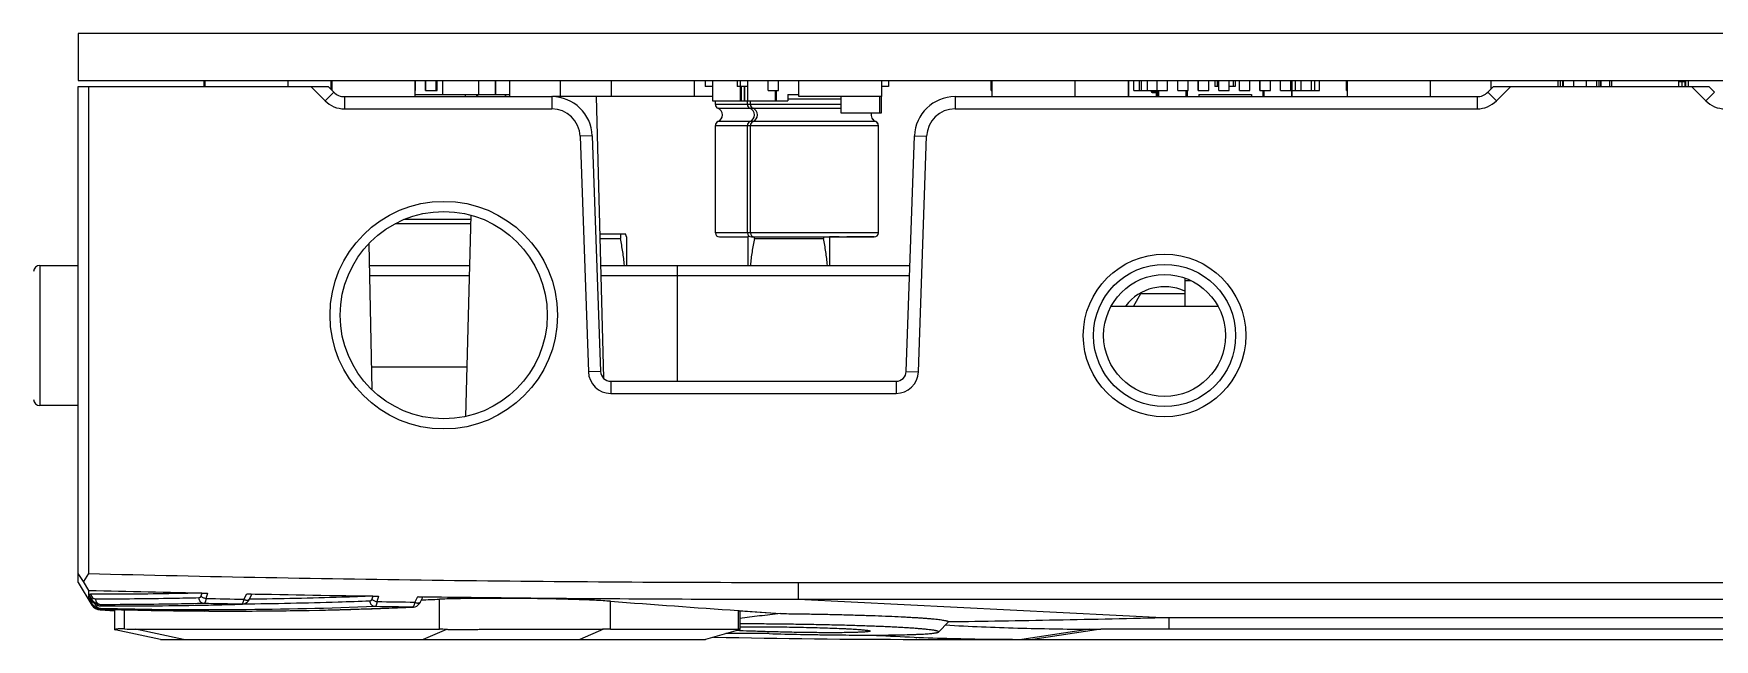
# Model space of a CAD drawing. Header units: millimetres. Extents: x 1409 to 26878, y 589 to 5187.
# Drawn here: x 1735.9 to 1818.7, y 1125.6 to 1155.4 of the extents above; entities that cross this region are included whole.
import ezdxf

# ---------------------------------------------------------------- set-up
doc = ezdxf.new("R2010")
doc.units = ezdxf.units.MM
doc.layers.add('02___PRT_ALL_AXES', color=7, linetype='Continuous')

msp = doc.modelspace()

# ---------------------------------------------------------------- linework, layer by layer
at = {"color": 7, "linetype": 'Continuous'}
for p, q in [((1738.1459, 1155.4197), (1738.1459, 1153.1197)), ((2338.1459, 1155.4197), (1738.1459, 1155.4197)), ((1738.1459, 1153.1197), (2338.1459, 1153.1197)), ((1738.1459, 1128.4197), (1738.1459, 1152.8197)), ((1738.1459, 1152.8197), (1750.4459, 1152.8197)), ((1738.6459, 1152.8197), (1738.6459, 1128.8573)), ((1744.3493, 1152.8197), (1744.3493, 1153.1197)), ((1744.4001, 1152.8197), (1744.4001, 1153.1197)), ((1748.4895, 1152.8197), (1748.4895, 1153.1197)), ((1749.5974, 1152.8197), (1750.302, 1152.1151)), ((1750.7262, 1152.5394), (1750.302, 1152.1151)), ((1750.4459, 1152.8197), (1750.7262, 1152.5394)), ((1750.5993, 1152.6663), (1750.5993, 1153.1197)), ((1750.6459, 1152.6197), (1750.6501, 1152.6197)), ((1750.6501, 1152.6155), (1750.6501, 1153.1197)), ((1751.2566, 1152.3197), (1751.2566, 1151.7197)), ((1751.2566, 1152.3197), (1761.4645, 1152.3197)), ((1754.7395, 1152.3197), (1754.7395, 1153.1197)), ((1754.7395, 1152.6197), (1754.7598, 1152.6197)), ((1754.7395, 1152.4197), (1759.3959, 1152.4197)), ((1754.7598, 1152.6197), (1754.7598, 1153.1197)), ((1755.2542, 1152.6197), (1755.2542, 1153.1197)), ((1755.2542, 1152.6197), (1755.8181, 1152.6197)), ((1755.2571, 1152.6197), (1755.2571, 1153.1197)), ((1755.7651, 1152.6197), (1755.7651, 1153.1197)), ((1755.8181, 1152.6197), (1755.8181, 1153.1197)), ((1756.0975, 1152.4197), (1756.0975, 1153.1197)), ((1757.2031, 1152.4197), (1757.2031, 1152.3197)), ((1757.7616, 1152.4197), (1757.7616, 1152.3197)), ((1757.8324, 1152.3197), (1757.8324, 1152.4197)), ((1757.8755, 1152.4197), (1757.8755, 1153.1197)), ((1758.6882, 1152.4197), (1758.6882, 1153.1197)), ((1758.6882, 1152.6197), (1758.7138, 1152.6197)), ((1758.7138, 1152.4197), (1758.7138, 1153.1197)), ((1759.1738, 1152.4197), (1759.1738, 1152.3197)), ((1759.2031, 1152.3197), (1759.2031, 1152.4197)), ((1759.3959, 1152.3197), (1759.3959, 1153.1197)), ((1761.4645, 1152.3197), (1761.4645, 1151.7197)), ((1761.8959, 1152.3197), (1761.8959, 1153.1197)), ((1761.8959, 1152.6197), (1761.9001, 1152.6197)), ((1763.6459, 1152.3197), (1764.0085, 1138.474)), ((1769.3749, 1152.3197), (1763.6459, 1152.3197)), ((1764.4001, 1152.3197), (1764.4001, 1153.1197)), ((1768.4895, 1152.3197), (1768.4895, 1153.1197)), ((1769.0249, 1153.1197), (1769.0249, 1152.8197)), ((1769.3749, 1152.8197), (1769.0249, 1152.8197)), ((1769.3749, 1153.1197), (1769.3749, 1152.1197)), ((1769.4042, 1152.1197), (1769.4042, 1153.1197)), ((1770.5997, 1153.1197), (1770.5997, 1152.8197)), ((1771.1002, 1152.8197), (1770.5997, 1152.8197)), ((1770.7456, 1152.8197), (1770.7456, 1152.1197)), ((1770.7502, 1153.1197), (1770.7502, 1152.8197)), ((1770.8163, 1152.1197), (1770.8163, 1152.8197)), ((1770.9497, 1152.8197), (1770.9497, 1152.1197)), ((1770.979, 1152.1197), (1770.979, 1152.8197)), ((1771.1002, 1153.1197), (1771.1002, 1152.1197)), ((1771.1295, 1152.1197), (1771.1295, 1153.1197)), ((1772.1219, 1152.6197), (1772.1219, 1153.1197)), ((1772.1219, 1152.6197), (1772.6299, 1152.6197)), ((1772.4709, 1152.6197), (1772.4709, 1152.1197)), ((1772.5416, 1152.1197), (1772.5416, 1152.6197)), ((1772.6299, 1152.6197), (1772.6299, 1153.1197)), ((1772.6301, 1152.6197), (1772.6301, 1153.1197)), ((1773.1002, 1152.4197), (1773.1002, 1152.1197)), ((1773.1002, 1152.4197), (1773.6297, 1152.4197)), ((1773.6297, 1152.3197), (1773.6297, 1153.1197)), ((1777.7191, 1152.3197), (1773.6297, 1152.3197)), ((1775.7002, 1152.3197), (1775.7002, 1151.5197)), ((1777.6002, 1152.3197), (1777.6002, 1151.5197)), ((1777.7002, 1151.5197), (1777.7002, 1152.3197)), ((1777.7021, 1151.5197), (1777.7021, 1152.3197)), ((1777.7191, 1152.3197), (1777.7191, 1153.1197)), ((1778.0502, 1152.8197), (1777.7191, 1152.8197)), ((1778.0502, 1153.1197), (1778.0502, 1152.8197)), ((1778.0521, 1153.1197), (1778.0521, 1152.8197)), ((1781.3273, 1152.3197), (1781.3273, 1151.7197)), ((1781.3273, 1152.3197), (1807.0352, 1152.3197)), ((1783.0993, 1152.6197), (1783.0993, 1153.1197)), ((1783.0993, 1152.6197), (1783.1501, 1152.6197)), ((1783.1501, 1152.3197), (1783.1501, 1153.1197)), ((1787.2395, 1152.3197), (1787.2395, 1153.1197)), ((1789.8615, 1153.1197), (1789.8615, 1152.3197)), ((1789.8908, 1152.3197), (1789.8908, 1153.1197)), ((1790.1312, 1152.6197), (1790.1312, 1153.1197)), ((1790.1312, 1152.6197), (1791.7951, 1152.6197)), ((1790.4053, 1152.6197), (1790.4053, 1153.1197)), ((1790.4083, 1152.6197), (1790.4083, 1153.1197)), ((1790.504, 1152.6197), (1790.504, 1153.1197)), ((1790.507, 1152.6197), (1790.507, 1153.1197)), ((1790.8076, 1152.6197), (1790.8076, 1153.1197)), ((1790.985, 1152.6197), (1790.985, 1152.5697)), ((1791.3307, 1152.5697), (1790.985, 1152.5697)), ((1791.035, 1152.5197), (1791.035, 1152.6197)), ((1791.035, 1152.5197), (1791.3307, 1152.5197)), ((1791.2322, 1152.5197), (1791.2322, 1152.3197)), ((1791.2841, 1152.6197), (1791.2841, 1153.1197)), ((1791.2871, 1152.6197), (1791.2871, 1153.1197)), ((1791.3029, 1152.3197), (1791.3029, 1152.5197)), ((1791.3307, 1152.6197), (1791.3307, 1152.3197)), ((1791.36, 1152.3197), (1791.36, 1152.6197)), ((1791.7951, 1152.6197), (1791.7951, 1153.1197)), ((1792.2965, 1152.6197), (1792.2965, 1153.1197)), ((1792.2965, 1152.6197), (1792.8074, 1152.6197)), ((1792.2994, 1152.6197), (1792.2994, 1153.1197)), ((1792.7014, 1152.6197), (1792.7014, 1152.3197)), ((1792.7721, 1152.3197), (1792.7721, 1152.6197)), ((1792.8074, 1152.6197), (1792.8074, 1153.1197)), ((1793.3088, 1152.6197), (1793.3088, 1153.1197)), ((1793.3088, 1152.6197), (1793.8198, 1152.6197)), ((1793.3118, 1152.6197), (1793.3118, 1153.1197)), ((1793.3307, 1152.4197), (1793.3307, 1152.3197)), ((1793.3307, 1152.4197), (1795.9307, 1152.4197)), ((1793.8198, 1152.6197), (1793.8198, 1153.1197)), ((1794.1307, 1153.1197), (1794.1307, 1152.8197)), ((1794.3212, 1152.8197), (1794.1307, 1152.8197)), ((1794.2307, 1153.1197), (1794.2307, 1152.8197)), ((1794.3212, 1152.6197), (1794.3212, 1153.1197)), ((1794.3212, 1152.6197), (1794.8322, 1152.6197)), ((1794.3242, 1152.6197), (1794.3242, 1153.1197)), ((1794.8322, 1152.6197), (1794.8322, 1153.1197)), ((1795.1307, 1152.8197), (1794.8322, 1152.8197)), ((1795.0307, 1153.1197), (1795.0307, 1152.8197)), ((1795.1307, 1153.1197), (1795.1307, 1152.8197)), ((1795.3336, 1152.6197), (1795.3336, 1153.1197)), ((1795.3336, 1152.6197), (1795.8445, 1152.6197)), ((1795.3365, 1152.6197), (1795.3365, 1153.1197)), ((1795.8445, 1152.6197), (1795.8445, 1153.1197)), ((1795.9307, 1152.4197), (1795.9307, 1152.3197)), ((1796.346, 1152.6197), (1796.346, 1153.1197)), ((1796.346, 1152.6197), (1796.8569, 1152.6197)), ((1796.3489, 1152.6197), (1796.3489, 1153.1197)), ((1796.4893, 1152.6197), (1796.4893, 1152.3197)), ((1796.56, 1152.3197), (1796.56, 1152.6197)), ((1796.8569, 1152.6197), (1796.8569, 1153.1197)), ((1797.3583, 1152.6197), (1797.3583, 1153.1197)), ((1797.3583, 1152.6197), (1797.8693, 1152.6197)), ((1797.3613, 1152.6197), (1797.3613, 1153.1197)), ((1797.8693, 1152.6197), (1797.8693, 1153.1197)), ((1797.9014, 1153.1197), (1797.9014, 1152.3197)), ((1797.9307, 1152.3197), (1797.9307, 1153.1197)), ((1797.9307, 1152.6197), (1799.2699, 1152.6197)), ((1798.0883, 1152.6197), (1798.0883, 1153.1197)), ((1798.0913, 1152.6197), (1798.0913, 1153.1197)), ((1798.3707, 1152.6197), (1798.3707, 1153.1197)), ((1798.3736, 1152.6197), (1798.3736, 1153.1197)), ((1798.8816, 1152.6197), (1798.8816, 1153.1197)), ((1799.049, 1152.6197), (1799.049, 1153.1197)), ((1799.2699, 1152.6197), (1799.2699, 1153.1197)), ((1800.5993, 1152.6197), (1800.5993, 1153.1197)), ((1800.5993, 1152.6197), (1800.6501, 1152.6197)), ((1800.6501, 1152.3197), (1800.6501, 1153.1197)), ((1804.7395, 1152.3197), (1804.7395, 1153.1197)), ((1807.0352, 1152.3197), (1807.0352, 1151.7197)), ((1807.5656, 1152.5394), (1807.8459, 1152.8197)), ((1807.5656, 1152.5394), (1807.9898, 1152.1151)), ((1807.7357, 1152.7095), (1807.7357, 1153.1197)), ((1807.8459, 1152.8197), (1818.4459, 1152.8197)), ((1807.9898, 1152.1151), (1808.6944, 1152.8197)), ((1811.0377, 1152.8197), (1811.0377, 1153.1197)), ((1811.1393, 1152.8197), (1811.1393, 1153.1197)), ((1811.2689, 1152.8197), (1811.2689, 1153.1197)), ((1811.2718, 1152.8197), (1811.2718, 1153.1197)), ((1811.2917, 1152.8197), (1811.2917, 1153.1197)), ((1811.7997, 1152.8197), (1811.7997, 1153.1197)), ((1812.4347, 1152.8197), (1812.4347, 1153.1197)), ((1812.9427, 1152.8197), (1812.9427, 1153.1197)), ((1813.0571, 1152.8197), (1813.0571, 1153.1197)), ((1813.0588, 1152.8197), (1813.0588, 1153.1197)), ((1813.1402, 1152.8197), (1813.1402, 1153.1197)), ((1813.1432, 1152.8197), (1813.1432, 1153.1197)), ((1813.5777, 1152.8197), (1813.5777, 1153.1197)), ((1813.6794, 1152.8197), (1813.6794, 1153.1197)), ((1816.9814, 1152.8197), (1816.9814, 1153.1197)), ((1816.9814, 1153.0697), (1817.3213, 1153.0697)), ((1817.1213, 1153.0697), (1817.1213, 1152.8197)), ((1817.2713, 1153.0697), (1817.2713, 1152.8197)), ((1817.3142, 1153.0949), (1817.3142, 1153.1197)), ((1817.3213, 1152.8197), (1817.3213, 1153.0697)), ((1817.4568, 1152.8197), (1817.4568, 1153.1197)), ((1817.5974, 1152.8197), (1818.302, 1152.1151)), ((1818.7262, 1152.5394), (1818.302, 1152.1151)), ((1818.4459, 1152.8197), (1818.7262, 1152.5394)), ((1751.2566, 1151.7197), (1761.4645, 1151.7197)), ((1769.3749, 1152.1197), (1773.1002, 1152.1197)), ((1769.5249, 1151.932), (1769.5249, 1152.1197)), ((1775.7002, 1151.932), (1769.5249, 1151.932)), ((1769.6522, 1151.7457), (1775.7002, 1151.7457)), ((1771.0997, 1151.932), (1771.0997, 1152.1197)), ((1771.2502, 1151.932), (1771.2502, 1152.1197)), ((1773.1002, 1152.2197), (1775.7002, 1152.2197)), ((1775.7002, 1151.5197), (1777.7021, 1151.5197)), ((1781.3273, 1151.7197), (1807.0352, 1151.7197)), ((1769.5249, 1145.6197), (1769.5249, 1150.9074)), ((1769.5249, 1150.9074), (1777.5521, 1150.9074)), ((1777.4249, 1151.0937), (1769.6522, 1151.0937)), ((1771.0997, 1145.6197), (1771.0997, 1150.9074)), ((1771.2502, 1145.6197), (1771.2502, 1150.9074)), ((1777.5502, 1145.6197), (1777.5502, 1150.9074)), ((1777.5521, 1145.6197), (1777.5521, 1150.9074)), ((1763.4633, 1150.3895), (1762.8637, 1150.3686)), ((1762.8637, 1150.3686), (1763.2683, 1138.7813)), ((1763.4633, 1150.3895), (1763.8679, 1138.8023)), ((1778.9239, 1138.8023), (1779.3285, 1150.3895)), ((1779.3285, 1150.3895), (1779.9281, 1150.3686)), ((1779.5235, 1138.7813), (1779.9281, 1150.3686)), ((1757.4875, 1146.2697), (1754.1781, 1146.2697)), ((1757.234, 1136.5886), (1757.493, 1146.4814)), ((1752.4512, 1145.0776), (1752.6014, 1137.9116)), ((1763.8227, 1145.5697), (1765.0896, 1145.5697)), ((1763.8285, 1145.3483), (1764.8459, 1145.3483)), ((1764.8459, 1145.5697), (1764.8459, 1145.3483)), ((1765.1459, 1145.4197), (1765.0897, 1145.5697)), ((1765.1459, 1145.4197), (1765.1459, 1144.0197)), ((1777.5521, 1145.6197), (1769.5249, 1145.6197)), ((1769.7249, 1145.4197), (1771.1459, 1145.4197)), ((1771.1459, 1145.4197), (1771.1657, 1145.4726)), ((1771.1459, 1144.0197), (1771.1459, 1145.4197)), ((1771.2997, 1145.4197), (1777.3502, 1145.4197)), ((1771.4459, 1145.3483), (1771.4459, 1145.4197)), ((1771.4459, 1145.3483), (1774.8459, 1145.3483)), ((1774.8459, 1145.4197), (1774.8459, 1145.3483)), ((1775.1459, 1145.4197), (1775.1459, 1144.0197)), ((1775.6249, 1145.4187), (1775.1459, 1145.4187)), ((1775.6249, 1145.4187), (1775.6249, 1145.4197)), ((1776.0006, 1145.4197), (1776.0006, 1145.4187)), ((1777.3502, 1145.4187), (1776.0006, 1145.4187)), ((1776.151, 1145.4197), (1776.151, 1145.4187)), ((1777.3502, 1145.4187), (1777.3502, 1145.4197)), ((1777.3521, 1145.4187), (1777.3502, 1145.4187)), ((1777.3521, 1145.4187), (1777.3521, 1145.4197)), ((1736.2459, 1144.0197), (1736.2459, 1137.1197)), ((1736.2459, 1144.0197), (1738.1459, 1144.0197)), ((1752.4734, 1144.0197), (1757.4286, 1144.0197)), ((1752.4839, 1143.5197), (1757.4155, 1143.5197)), ((1763.8632, 1144.0197), (1779.1061, 1144.0197)), ((1763.8763, 1143.5197), (1779.0886, 1143.5197)), ((1767.6459, 1144.0197), (1767.6459, 1138.3197)), ((1792.6459, 1143.3929), (1792.6459, 1142.0197)), ((1792.6459, 1143.2697), (1792.943, 1143.2697)), ((1790.4623, 1142.6197), (1790.1159, 1142.0197)), ((1792.6459, 1142.6197), (1790.4623, 1142.6197)), ((1789.0248, 1142.0197), (1794.267, 1142.0197)), ((1763.8679, 1138.8023), (1763.2683, 1138.7813)), ((1764.3676, 1138.3197), (1764.3676, 1137.7197)), ((1764.3676, 1138.3197), (1778.4242, 1138.3197)), ((1778.4242, 1138.3197), (1778.4242, 1137.7197)), ((1778.9239, 1138.8023), (1779.5235, 1138.7813)), ((1764.3676, 1137.7197), (1778.4242, 1137.7197)), ((1738.1459, 1137.1197), (1736.2459, 1137.1197)), ((1738.3959, 1128.4666), (1738.1459, 1128.8573)), ((1738.1459, 1128.4197), (1738.8203, 1127.3057)), ((1738.6459, 1128.8573), (1738.3959, 1128.4666)), ((1738.6659, 1128.0308), (1738.3959, 1128.4666)), ((1773.6016, 1128.4197), (1773.6016, 1127.5947)), ((1773.6016, 1128.4197), (2302.6902, 1128.4197)), ((1738.6453, 1127.5947), (1738.6509, 1127.6277)), ((1738.6453, 1127.5947), (1738.6721, 1127.5934)), ((1738.6509, 1127.6277), (1738.7362, 1127.4896)), ((1738.6527, 1127.6518), (1738.6588, 1127.7812)), ((1738.7701, 1127.4622), (1738.6527, 1127.6518)), ((1738.7439, 1127.5045), (1738.6527, 1127.6518)), ((1738.6588, 1127.7812), (1738.8136, 1127.537)), ((1738.6605, 1127.8341), (1738.6659, 1128.0308)), ((1738.8373, 1127.5551), (1738.6605, 1127.8341)), ((1738.7362, 1127.4896), (1738.8267, 1127.3432)), ((1738.7362, 1127.4896), (1738.7578, 1127.4547)), ((1738.7859, 1127.5731), (1738.7378, 1127.6508)), ((1738.8286, 1127.3678), (1738.7439, 1127.5045)), ((1738.8398, 1127.6876), (1738.7456, 1127.8363)), ((1738.832, 1127.4987), (1738.7859, 1127.5731)), ((1738.8136, 1127.537), (1738.8354, 1127.5026)), ((1738.8136, 1127.537), (1738.8354, 1127.5026)), ((1738.8373, 1127.5551), (1738.8354, 1127.5026)), ((1738.8387, 1127.5529), (1738.8373, 1127.5551)), ((1744.2288, 1127.8978), (1744.1844, 1127.7489)), ((1744.5166, 1127.8969), (1744.4328, 1127.616)), ((1746.305, 1127.5778), (1746.4464, 1127.8581)), ((1746.5762, 1127.6015), (1746.5762, 1127.6015)), ((1752.65, 1127.7452), (1752.606, 1127.5957)), ((1752.9386, 1127.7471), (1752.8552, 1127.4639)), ((1754.7274, 1127.437), (1754.8685, 1127.7199)), ((1755.9289, 1126.1197), (1755.9289, 1127.5934)), ((1764.3629, 1126.1197), (1764.3629, 1127.4934)), ((1773.6016, 1127.5947), (1791.8733, 1126.6811)), ((1773.6016, 1127.5947), (2081.899, 1127.5947)), ((1738.7578, 1127.4547), (1738.8162, 1127.3601)), ((1738.8286, 1127.3678), (1738.7701, 1127.4622)), ((1738.8162, 1127.3601), (1738.8267, 1127.3432)), ((1738.8286, 1127.3678), (1738.8267, 1127.3432)), ((1739.223, 1127.0652), (1739.9534, 1127.0287)), ((1739.2347, 1127.1323), (1739.2322, 1127.1068)), ((1739.2322, 1127.1068), (1739.2469, 1127.1064)), ((1739.2322, 1127.1068), (1739.2469, 1127.1063)), ((1739.2322, 1127.1068), (1739.2358, 1127.1066)), ((1739.2463, 1127.3245), (1739.2438, 1127.2715)), ((1739.2438, 1127.2715), (1739.2517, 1127.2713)), ((1739.2438, 1127.2715), (1739.2517, 1127.2715)), ((1739.2438, 1127.2715), (1739.2517, 1127.2714)), ((1739.2517, 1127.3246), (1739.2463, 1127.3245)), ((1739.2517, 1127.3245), (1739.2463, 1127.3245)), ((1739.2517, 1127.2713), (1739.2519, 1127.2713)), ((1739.9534, 1126.0944), (1739.9534, 1127.0937)), ((1740.4232, 1126.1341), (1740.4232, 1127.0852)), ((1743.9335, 1127.0219), (1744.5721, 1127.0158)), ((1743.9335, 1127.0174), (1744.5721, 1127.0134)), ((1746.1888, 1127.3451), (1746.2029, 1127.345)), ((1746.2029, 1127.345), (1746.2029, 1127.345)), ((1749.0008, 1127.0432), (1750.0399, 1127.0624)), ((1749.0008, 1127.0379), (1750.04, 1127.0571)), ((1754.4891, 1127.1976), (1754.6125, 1127.2019)), ((1754.4892, 1127.1967), (1754.6125, 1127.2019)), ((1754.6125, 1127.2019), (1754.6294, 1127.2019)), ((1754.6294, 1127.2019), (1754.6295, 1127.2019)), ((1770.646, 1127.0365), (1770.646, 1126.1197)), ((1770.646, 1127.0365), (1770.7253, 1127.0308)), ((1770.7243, 1127.0156), (1770.7243, 1126.1066)), ((1770.7253, 1127.0308), (1772.7236, 1126.8874)), ((1791.8733, 1126.1197), (1791.8733, 1126.6811)), ((2070.2587, 1126.6811), (1791.8733, 1126.6811)), ((1739.9534, 1126.0944), (1739.9603, 1126.0901)), ((1742.1914, 1125.6197), (1739.9603, 1126.0901)), ((1743.3305, 1125.6197), (1740.9591, 1126.1197)), ((1740.9591, 1126.1197), (1755.9289, 1126.1197)), ((1756.2808, 1126.1017), (1755.1377, 1125.6197)), ((1764.0158, 1126.1139), (1762.8439, 1125.6197)), ((1764.3629, 1126.1197), (1770.646, 1126.1197)), ((1770.646, 1126.0716), (1769.0386, 1125.6197)), ((1781.0006, 1126.4744), (1780.5063, 1125.9801)), ((1787.9639, 1126.1207), (1784.6172, 1125.6197)), ((1788.5008, 1126.1197), (1785.1537, 1125.6197)), ((2055.9425, 1126.1197), (1788.5008, 1126.1197)), ((1742.1914, 1125.6197), (1769.0386, 1125.6197)), ((1779.3889, 1125.6197), (2296.878, 1125.6197))]:
    msp.add_line(p, q, dxfattribs=at)
for points in [[(1746.2029, 1127.345), (1746.2335, 1127.3471), (1746.3129, 1127.3642), (1746.3896, 1127.3984), (1746.4611, 1127.45), (1746.5232, 1127.5169), (1746.5762, 1127.6015)], [(1746.5762, 1127.6015), (1746.6135, 1127.6754), (1746.6896, 1127.8264), (1746.6988, 1127.8447)], [(1754.9982, 1127.4609), (1755.0355, 1127.5357), (1755.1114, 1127.6879), (1755.1206, 1127.7063)], [(1738.92, 1127.401), (1738.9565, 1127.3707), (1739.0378, 1127.321), (1739.1297, 1127.2872), (1739.2298, 1127.2719), (1739.2517, 1127.2713)], [(1739.2347, 1127.1323), (1739.2334, 1127.1189), (1739.2322, 1127.1068)], [(1739.2358, 1127.1066), (1744.3471, 1127.0144), (1749.5126, 1127.0463), (1754.6294, 1127.2019)], [(1739.2463, 1127.3245), (1739.2451, 1127.2975), (1739.2438, 1127.2717)], [(1739.2519, 1127.2713), (1741.5496, 1127.2704), (1743.9006, 1127.2954), (1746.2029, 1127.345)], [(1754.6295, 1127.2019), (1754.6578, 1127.2042), (1754.7392, 1127.2228), (1754.8165, 1127.2588), (1754.8863, 1127.3108), (1754.946, 1127.3764), (1754.994, 1127.4526), (1754.9982, 1127.4609)], [(1770.646, 1127.0365), (1771.3386, 1126.9867), (1772.0311, 1126.937), (1772.7237, 1126.8874)]]:
    msp.add_lwpolyline(points, dxfattribs=at)
for centre, radius in [((1756.1459, 1141.5697), 5.6), ((1756.1459, 1141.5697), 5.1), ((1791.6459, 1140.5697), 4), ((1791.6459, 1140.5697), 3.5)]:
    msp.add_circle(centre, radius, dxfattribs=at)
for centre, radius, start, end in [((1751.2566, 1153.0697), 0.75, 225, 270), ((1761.4645, 1150.3197), 2, 2, 90), ((1781.3273, 1150.3197), 2, 90, 178), ((1791.035, 1152.5697), 0.05, 180, 270), ((1807.0352, 1153.0697), 0.75, 270, 315), ((1751.2566, 1153.0697), 1.35, 225, 270), ((1761.4645, 1150.3197), 1.4, 2, 90), ((1769.7249, 1151.932), 0.2, 180, 248.676314), ((1769.5249, 1151.4197), 0.35, 291.323686, 68.676314), ((1771.2997, 1151.932), 0.2, 180, 248.676314), ((1771.0997, 1151.4197), 0.35, 291.323686, 68.676314), ((1771.4502, 1151.932), 0.2, 180, 248.676314), ((1771.2502, 1151.4197), 0.35, 291.323686, 68.676314), ((1777.5502, 1151.4197), 0.35, 163.302504, 248.676314), ((1777.5521, 1151.4197), 0.35, 163.302504, 248.676314), ((1781.3273, 1150.3197), 1.4, 90, 178), ((1807.0352, 1153.0697), 1.35, 270, 315), ((1819.2566, 1153.0697), 1.35, 225, 270), ((1769.7249, 1150.9074), 0.2, 111.323686, 180), ((1771.2997, 1150.9074), 0.2, 111.323686, 180), ((1771.4502, 1150.9074), 0.2, 111.323686, 180), ((1777.3502, 1150.9074), 0.2, 0, 68.676314), ((1777.3521, 1150.9074), 0.2, 0, 68.676314), ((1769.7249, 1145.6197), 0.2, 180, 270), ((1771.2997, 1145.6197), 0.2, 180, 270), ((1771.4502, 1145.6197), 0.2, 180, 270), ((1777.3502, 1145.6197), 0.2, 270, 0), ((1777.3521, 1145.6197), 0.2, 270, 0), ((1736.2459, 1143.7197), 0.3, 90, 180), ((1791.6459, 1140.5697), 2.4, 65.345878, 142.604432), ((1764.3676, 1138.8197), 1.1, 182, 270), ((1764.3676, 1138.8197), 0.5, 182, 270), ((1778.4242, 1138.8197), 0.5, 270, 358), ((1778.4242, 1138.8197), 1.1, 270, 358), ((1736.2459, 1137.4197), 0.3, 180, 270), ((1773.6169, 2526.8287), 1399.2344, 268.5686793, 268.8083178), ((1773.587, 2525.3388), 1397.7443, 268.887393, 269.153559), ((1739.248, 1127.5646), 0.5, 211.187666, 267.137595), ((1739.2472, 1127.6016), 0.4936, 211.575357, 212.424123), ((1739.2504, 1127.6278), 0.4955, 211.653653, 214.585347), ((1739.2512, 1127.7627), 0.4904, 222.792434, 227.223194), ((1739.2519, 1127.7634), 0.4914, 227.223827, 233.408774), ((1739.2529, 1127.7648), 0.4931, 233.40563, 237.772201), ((1739.2534, 1127.7656), 0.4941, 237.772147, 244.785727), ((1739.2536, 1127.766), 0.4945, 244.783848, 249.432331), ((1739.2546, 1127.7699), 0.4986, 257.015801, 261.594434), ((1739.2548, 1127.7711), 0.4998, 261.595957, 268.738434), ((1739.2336, 1127.2776), 0.2126, 267.140536, 270.467564), ((1779.3889, 1576.1197), 450.5, 268.733549, 270)]:
    msp.add_arc(centre, radius, start, end, dxfattribs=at)
for centre, major_axis, ratio, start_param, end_param in [((1750.4171, 1827.8806), (4.326, 700.4548), 0.549953, -3.1183314, -3.1160551), ((1804.0298, 1825.2), (1736.8917, -133.1011), 0.4011056, -1.5628976, -1.5592811), ((1737.5424, 1131.7099), (7.8624, -3.5046), 0.5539279, -0.9650392, -0.8931995), ((1760.1459, 1123.6197), (4.9745, -2.2332), 0.225886, 2.5554545, 2.6754243), ((1760.1459, 1125.2864), (4.9996, 0.7083), 0.0878014, 0.554793, 0.6732615), ((1770.2243, 1126.0364), (0.5, 0.0708), 0.0878014, 5.7035143, 6.8379783)]:
    msp.add_ellipse(centre, major_axis=major_axis, ratio=ratio, start_param=start_param, end_param=end_param, dxfattribs=at)
for points, knots in [([(1765.0451, 1144.0197), (1765.0244, 1144.2425), (1764.9691, 1144.6874), (1764.8902, 1145.1285), (1764.8459, 1145.3483)], [0, 0, 0, 0, 0.4995076, 1, 1, 1, 1]), ([(1771.4459, 1145.3483), (1771.4016, 1145.1285), (1771.3227, 1144.6874), (1771.2674, 1144.2425), (1771.2468, 1144.0197)], [0, 0, 0, 0, 0.5004924, 1, 1, 1, 1]), ([(1775.0451, 1144.0197), (1775.0244, 1144.2425), (1774.9691, 1144.6874), (1774.8902, 1145.1285), (1774.8459, 1145.3483)], [0, 0, 0, 0, 0.4995076, 1, 1, 1, 1]), ([(1738.6459, 1128.8573), (1744.4722, 1128.7115), (1756.1235, 1128.4926), (1767.7766, 1128.4197), (1773.6016, 1128.4197)], [0, 0, 0, 0, 0.5001335, 1, 1, 1, 1]), ([(1738.6527, 1127.6518), (1738.6527, 1127.6519), (1738.6529, 1127.6519), (1738.6532, 1127.652), (1738.6538, 1127.652), (1738.6545, 1127.6521), (1738.6554, 1127.6521), (1738.657, 1127.6522), (1738.6594, 1127.6522), (1738.6628, 1127.6522), (1738.6669, 1127.6522), (1738.6716, 1127.6522), (1738.6769, 1127.6521), (1738.6827, 1127.652), (1738.6916, 1127.6519), (1738.704, 1127.6516), (1738.7203, 1127.6512), (1738.7317, 1127.6509), (1738.7378, 1127.6508)], [0, 0, 0, 0, 0.0015791, 0.005415, 0.011593, 0.0200754, 0.0308078, 0.0437313, 0.0759118, 0.1161935, 0.1641967, 0.2195404, 0.2818552, 0.3508492, 0.4262622, 0.5953065, 0.7870869, 1, 1, 1, 1]), ([(1738.6605, 1127.8341), (1738.6606, 1127.8341), (1738.6607, 1127.8343), (1738.6613, 1127.8345), (1738.6625, 1127.8347), (1738.6645, 1127.835), (1738.6672, 1127.8352), (1738.6706, 1127.8354), (1738.6747, 1127.8356), (1738.6794, 1127.8357), (1738.6868, 1127.8359), (1738.6974, 1127.8361), (1738.7118, 1127.8363), (1738.728, 1127.8364), (1738.7395, 1127.8364), (1738.7456, 1127.8363)], [0, 0, 0, 0, 0.0022861, 0.0064406, 0.0213862, 0.0451594, 0.0773722, 0.1176322, 0.1655753, 0.220831, 0.2830368, 0.4271816, 0.5959288, 0.787398, 1, 1, 1, 1]), ([(1744.2288, 1127.8978), (1743.772, 1127.8867), (1741.9444, 1127.8485), (1740.1164, 1127.834), (1738.7456, 1127.8363)], [0, 0, 0, 0, 0.2500256, 1, 1, 1, 1]), ([(1738.8152, 1127.4058), (1738.813, 1127.4204), (1738.8141, 1127.444), (1738.8221, 1127.4748), (1738.8283, 1127.4907), (1738.832, 1127.4987)], [0, 0, 0, 0, 0.4654849, 0.7238057, 1, 1, 1, 1]), ([(1738.8373, 1127.5551), (1738.832, 1127.5638), (1738.824, 1127.5835), (1738.8208, 1127.6165), (1738.8261, 1127.6521), (1738.8345, 1127.6757), (1738.8398, 1127.6876)], [0, 0, 0, 0, 0.221456, 0.4566243, 0.7146591, 1, 1, 1, 1]), ([(1738.852, 1127.4718), (1738.8502, 1127.4738), (1738.843, 1127.4823), (1738.8365, 1127.4915), (1738.832, 1127.4987)], [0, 0, 0, 0, 0.2399084, 1, 1, 1, 1]), ([(1738.8354, 1127.5026), (1738.8395, 1127.4961), (1738.8564, 1127.4704), (1738.8757, 1127.4464), (1738.8913, 1127.4295)], [0, 0, 0, 0, 0.2525601, 1, 1, 1, 1]), ([(1738.9114, 1127.4635), (1738.9046, 1127.4701), (1738.8778, 1127.4977), (1738.8542, 1127.5284), (1738.8387, 1127.5529)], [0, 0, 0, 0, 0.2466092, 1, 1, 1, 1]), ([(1738.9695, 1127.6011), (1738.958, 1127.6032), (1738.9346, 1127.6094), (1738.9004, 1127.6259), (1738.867, 1127.6515), (1738.8482, 1127.6744), (1738.8398, 1127.6876)], [0, 0, 0, 0, 0.2186054, 0.451068, 0.7067086, 1, 1, 1, 1]), ([(1738.8759, 1127.4491), (1738.8738, 1127.4507), (1738.8654, 1127.4578), (1738.8575, 1127.4656), (1738.852, 1127.4718)], [0, 0, 0, 0, 0.2408, 1, 1, 1, 1]), ([(1739.0035, 1127.5982), (1739.0007, 1127.5982), (1738.9893, 1127.5984), (1738.9779, 1127.5997), (1738.9695, 1127.6011)], [0, 0, 0, 0, 0.2480433, 1, 1, 1, 1]), ([(1744.0893, 1127.6571), (1743.6655, 1127.6471), (1741.9705, 1127.6122), (1740.275, 1127.5977), (1739.0035, 1127.5982)], [0, 0, 0, 0, 0.250024, 1, 1, 1, 1]), ([(1739.1946, 1127.3332), (1739.1819, 1127.3369), (1739.1566, 1127.3469), (1739.1216, 1127.3684), (1739.0899, 1127.396), (1739.0621, 1127.429), (1739.0391, 1127.4667), (1739.0151, 1127.5222), (1739.0057, 1127.5676), (1739.0035, 1127.5982)], [0, 0, 0, 0, 0.1153165, 0.2330739, 0.3538429, 0.477844, 0.605001, 0.7349234, 1, 1, 1, 1]), ([(1744.1844, 1127.7489), (1744.1803, 1127.7351), (1744.1701, 1127.7102), (1744.1503, 1127.6843), (1744.1322, 1127.6702), (1744.1184, 1127.6628), (1744.104, 1127.6583), (1744.0942, 1127.6572), (1744.0893, 1127.6571)], [0, 0, 0, 0, 0.3064487, 0.5659558, 0.6818372, 0.7910909, 0.896294, 1, 1, 1, 1]), ([(1744.3348, 1127.3834), (1744.3195, 1127.384), (1744.2886, 1127.3886), (1744.2444, 1127.4052), (1744.2035, 1127.4309), (1744.1672, 1127.4649), (1744.1366, 1127.5059), (1744.1046, 1127.5686), (1744.0922, 1127.6215), (1744.0893, 1127.6571)], [0, 0, 0, 0, 0.114807, 0.2315055, 0.351176, 0.474516, 0.6016768, 0.7323167, 1, 1, 1, 1]), ([(1744.4328, 1127.616), (1744.4076, 1127.6215), (1744.3584, 1127.6359), (1744.2901, 1127.6661), (1744.2311, 1127.7032), (1744.198, 1127.7331), (1744.1844, 1127.7489)], [0, 0, 0, 0, 0.2707894, 0.5355467, 0.7819069, 1, 1, 1, 1]), ([(1744.2288, 1127.8978), (1744.247, 1127.8982), (1744.2877, 1127.8988), (1744.3836, 1127.899), (1744.4614, 1127.898), (1744.5166, 1127.8969)], [0, 0, 0, 0, 0.1889464, 0.4243294, 1, 1, 1, 1]), ([(1744.4328, 1127.616), (1744.4306, 1127.5991), (1744.4257, 1127.567), (1744.4164, 1127.5218), (1744.4057, 1127.4822), (1744.3937, 1127.4488), (1744.3807, 1127.4219), (1744.3684, 1127.4041), (1744.358, 1127.3938), (1744.3505, 1127.3884), (1744.3427, 1127.3848), (1744.3374, 1127.3837), (1744.3348, 1127.3834)], [0, 0, 0, 0, 0.1935168, 0.3692556, 0.5251165, 0.6598338, 0.772833, 0.8647378, 0.9035876, 0.9384252, 0.970159, 1, 1, 1, 1]), ([(1752.5113, 1127.5027), (1751.9899, 1127.4823), (1749.9043, 1127.4085), (1747.8176, 1127.3656), (1746.2526, 1127.3507)], [0, 0, 0, 0, 0.2500559, 1, 1, 1, 1]), ([(1746.2691, 1127.4505), (1746.2764, 1127.4697), (1746.2898, 1127.5118), (1746.3001, 1127.5547), (1746.305, 1127.5778)], [0, 0, 0, 0, 0.4647207, 1, 1, 1, 1]), ([(1746.305, 1127.5778), (1746.3201, 1127.5722), (1746.3501, 1127.5626), (1746.3947, 1127.5527), (1746.437, 1127.5478), (1746.4758, 1127.5481), (1746.5101, 1127.5535), (1746.539, 1127.5642), (1746.5618, 1127.58), (1746.5725, 1127.5941), (1746.5762, 1127.6015)], [0, 0, 0, 0, 0.1652646, 0.3223514, 0.4682171, 0.6007918, 0.7188721, 0.8227654, 0.9148422, 1, 1, 1, 1]), ([(1746.4464, 1127.8581), (1746.4639, 1127.8577), (1746.4982, 1127.857), (1746.5477, 1127.8555), (1746.5927, 1127.8539), (1746.6308, 1127.8521), (1746.6575, 1127.8505), (1746.6743, 1127.8492), (1746.6824, 1127.8483), (1746.6877, 1127.8477), (1746.6909, 1127.8472), (1746.6935, 1127.8468), (1746.6955, 1127.8464), (1746.6971, 1127.846), (1746.698, 1127.8456), (1746.6985, 1127.8453), (1746.6988, 1127.8451), (1746.6988, 1127.8448), (1746.6988, 1127.8447)], [0, 0, 0, 0, 0.207041, 0.4058719, 0.5865487, 0.7394231, 0.8578216, 0.9031777, 0.9393459, 0.9540438, 0.9665444, 0.9769019, 0.9851747, 0.9914313, 0.9957696, 0.9972762, 0.9984015, 1, 1, 1, 1]), ([(1752.65, 1127.7452), (1752.144, 1127.7251), (1750.12, 1127.6522), (1748.095, 1127.6082), (1746.5762, 1127.5916)], [0, 0, 0, 0, 0.2500553, 1, 1, 1, 1]), ([(1752.606, 1127.5957), (1752.6019, 1127.5819), (1752.5918, 1127.5569), (1752.5721, 1127.5308), (1752.5541, 1127.5164), (1752.5404, 1127.5088), (1752.526, 1127.5041), (1752.5162, 1127.5029), (1752.5113, 1127.5027)], [0, 0, 0, 0, 0.306321, 0.5661139, 0.6821399, 0.791454, 0.8965709, 1, 1, 1, 1]), ([(1752.7585, 1127.229), (1752.7431, 1127.2296), (1752.7122, 1127.2341), (1752.6679, 1127.2507), (1752.6268, 1127.2763), (1752.5902, 1127.3103), (1752.5594, 1127.3513), (1752.5271, 1127.414), (1752.5144, 1127.467), (1752.5113, 1127.5027)], [0, 0, 0, 0, 0.1147132, 0.231401, 0.3511208, 0.4745387, 0.6017723, 0.7324486, 1, 1, 1, 1]), ([(1752.8552, 1127.4639), (1752.83, 1127.4694), (1752.7807, 1127.4835), (1752.7122, 1127.5135), (1752.6613, 1127.5451), (1752.6272, 1127.5733), (1752.6126, 1127.5882), (1752.606, 1127.5957)], [0, 0, 0, 0, 0.2708998, 0.5357186, 0.7819788, 0.8950495, 1, 1, 1, 1]), ([(1752.65, 1127.7452), (1752.6682, 1127.7459), (1752.709, 1127.747), (1752.8052, 1127.7483), (1752.8833, 1127.7479), (1752.9386, 1127.7471)], [0, 0, 0, 0, 0.1889837, 0.4243405, 1, 1, 1, 1]), ([(1754.8685, 1127.7199), (1754.886, 1127.7197), (1754.9203, 1127.7191), (1754.9699, 1127.7179), (1755.0088, 1127.7166), (1755.0369, 1127.7154), (1755.0552, 1127.7144), (1755.0713, 1127.7135), (1755.0851, 1127.7125), (1755.0965, 1127.7115), (1755.1045, 1127.7106), (1755.1098, 1127.7099), (1755.1129, 1127.7094), (1755.1155, 1127.7089), (1755.1175, 1127.7084), (1755.119, 1127.7079), (1755.12, 1127.7074), (1755.1206, 1127.7069), (1755.1207, 1127.7065), (1755.1206, 1127.7063)], [0, 0, 0, 0, 0.2073033, 0.4063637, 0.5871749, 0.6676026, 0.7400218, 0.803687, 0.8582104, 0.9034049, 0.9393887, 0.9539912, 0.966398, 0.9766669, 0.9848622, 0.9910626, 0.9953885, 0.998095, 1, 1, 1, 1]), ([(1754.8685, 1127.7199), (1756.4296, 1127.699), (1762.6737, 1127.6258), (1768.9183, 1127.5946), (1773.6016, 1127.5947)], [0, 0, 0, 0, 0.2500167, 1, 1, 1, 1]), ([(1764.3629, 1127.4934), (1764.2399, 1127.5024), (1763.9738, 1127.5195), (1763.5465, 1127.5416), (1763.0657, 1127.562), (1762.5391, 1127.5802), (1761.9748, 1127.5961), (1761.1732, 1127.614), (1760.1467, 1127.629), (1759.1202, 1127.635), (1758.3183, 1127.6342), (1757.7538, 1127.6311), (1757.2269, 1127.6254), (1756.7459, 1127.6174), (1756.3183, 1127.6072), (1756.052, 1127.5984), (1755.9289, 1127.5934)], [0, 0, 0, 0, 0.0438364, 0.0948139, 0.1521429, 0.2149285, 0.2821895, 0.3528727, 0.5000321, 0.647197, 0.7178851, 0.7851496, 0.8479337, 0.9052523, 0.9562059, 1, 1, 1, 1]), ([(1738.8286, 1127.3678), (1738.8252, 1127.3735), (1738.8194, 1127.3858), (1738.8162, 1127.399), (1738.8152, 1127.4058)], [0, 0, 0, 0, 0.4925069, 1, 1, 1, 1]), ([(1738.8481, 1127.2723), (1738.8454, 1127.2748), (1738.8349, 1127.2848), (1738.8259, 1127.2964), (1738.8203, 1127.3057)], [0, 0, 0, 0, 0.2531043, 1, 1, 1, 1]), ([(1738.8306, 1127.337), (1738.8344, 1127.331), (1738.8501, 1127.3074), (1738.8678, 1127.2852), (1738.882, 1127.2695)], [0, 0, 0, 0, 0.2523732, 1, 1, 1, 1]), ([(1738.8786, 1127.3003), (1738.8754, 1127.304), (1738.8626, 1127.3188), (1738.8508, 1127.3345), (1738.8425, 1127.3466)], [0, 0, 0, 0, 0.2483069, 1, 1, 1, 1]), ([(1738.9179, 1127.2351), (1738.9048, 1127.2389), (1738.8799, 1127.2487), (1738.8578, 1127.2638), (1738.8481, 1127.2723)], [0, 0, 0, 0, 0.5148974, 1, 1, 1, 1]), ([(1739.2347, 1127.1323), (1739.2022, 1127.1334), (1739.1367, 1127.142), (1739.0419, 1127.1745), (1738.9532, 1127.2268), (1738.9018, 1127.2739), (1738.8786, 1127.3003)], [0, 0, 0, 0, 0.2413168, 0.4868508, 0.7390722, 1, 1, 1, 1]), ([(1738.882, 1127.2695), (1738.8989, 1127.2509), (1738.9353, 1127.2164), (1738.9964, 1127.174), (1739.062, 1127.1416), (1739.1081, 1127.1266), (1739.1314, 1127.1209)], [0, 0, 0, 0, 0.2567702, 0.5081131, 0.7553932, 1, 1, 1, 1]), ([(1739.2463, 1127.3245), (1739.2164, 1127.3251), (1739.1559, 1127.3317), (1739.0678, 1127.3582), (1738.9842, 1127.4015), (1738.9344, 1127.4412), (1738.9114, 1127.4635)], [0, 0, 0, 0, 0.2426744, 0.4888209, 0.7406283, 1, 1, 1, 1]), ([(1739.1832, 1127.141), (1739.1622, 1127.1472), (1739.1212, 1127.1665), (1739.0692, 1127.212), (1739.0288, 1127.2712), (1739.0114, 1127.3168), (1739.0051, 1127.3406)], [0, 0, 0, 0, 0.2353633, 0.4799161, 0.7351958, 1, 1, 1, 1]), ([(1739.0799, 1127.303), (1739.085, 1127.3011), (1739.1056, 1127.2937), (1739.1267, 1127.2878), (1739.1426, 1127.2841)], [0, 0, 0, 0, 0.2506498, 1, 1, 1, 1]), ([(1739.1314, 1127.1209), (1739.1396, 1127.1189), (1739.1728, 1127.1116), (1739.2067, 1127.1077), (1739.2322, 1127.1068)], [0, 0, 0, 0, 0.2505877, 1, 1, 1, 1]), ([(1739.2347, 1127.1323), (1739.2304, 1127.1325), (1739.213, 1127.1338), (1739.1957, 1127.1373), (1739.1832, 1127.141)], [0, 0, 0, 0, 0.2491551, 1, 1, 1, 1]), ([(1739.2463, 1127.3245), (1739.242, 1127.3247), (1739.2245, 1127.326), (1739.2072, 1127.3294), (1739.1946, 1127.3332)], [0, 0, 0, 0, 0.2490197, 1, 1, 1, 1]), ([(1752.7585, 1127.229), (1750.5057, 1127.1411), (1745.9974, 1127.0369), (1741.4882, 1127.0765), (1739.2347, 1127.1323)], [0, 0, 0, 0, 0.5000406, 1, 1, 1, 1]), ([(1739.278, 1127.0696), (1739.2745, 1127.0688), (1739.2604, 1127.0662), (1739.2461, 1127.065), (1739.2354, 1127.065)], [0, 0, 0, 0, 0.2511464, 1, 1, 1, 1]), ([(1739.2469, 1127.1063), (1739.6374, 1127.0946), (1741.1993, 1127.052), (1742.7617, 1127.0267), (1743.9335, 1127.0174)], [0, 0, 0, 0, 0.2500324, 1, 1, 1, 1]), ([(1744.3348, 1127.3834), (1743.9112, 1127.3734), (1742.2171, 1127.3386), (1740.5225, 1127.324), (1739.2517, 1127.3245)], [0, 0, 0, 0, 0.250024, 1, 1, 1, 1]), ([(1739.2517, 1127.2714), (1739.8298, 1127.2681), (1742.1424, 1127.2643), (1744.455, 1127.2983), (1746.1888, 1127.3451)], [0, 0, 0, 0, 0.249987, 1, 1, 1, 1]), ([(1739.3574, 1127.1029), (1739.3452, 1127.0949), (1739.3196, 1127.0812), (1739.2919, 1127.0725), (1739.278, 1127.0696)], [0, 0, 0, 0, 0.5054941, 1, 1, 1, 1]), ([(1744.5721, 1127.0134), (1744.9411, 1127.0115), (1746.4174, 1127.0082), (1747.8938, 1127.0202), (1749.0008, 1127.0379)], [0, 0, 0, 0, 0.2499964, 1, 1, 1, 1]), ([(1746.1888, 1127.3451), (1746.1914, 1127.3453), (1746.1967, 1127.3465), (1746.2044, 1127.35), (1746.2121, 1127.3552), (1746.2229, 1127.3649), (1746.2361, 1127.3818), (1746.2451, 1127.3972), (1746.2496, 1127.4059)], [0, 0, 0, 0, 0.0870945, 0.1808421, 0.2842326, 0.3994305, 0.6703047, 1, 1, 1, 1]), ([(1746.2496, 1127.4059), (1746.2513, 1127.4093), (1746.2585, 1127.4238), (1746.2647, 1127.4389), (1746.2691, 1127.4505)], [0, 0, 0, 0, 0.2311005, 1, 1, 1, 1]), ([(1750.04, 1127.0571), (1750.4108, 1127.0648), (1751.8942, 1127.0997), (1753.3772, 1127.1501), (1754.4892, 1127.1967)], [0, 0, 0, 0, 0.2499603, 1, 1, 1, 1]), ([(1752.8552, 1127.4639), (1752.8531, 1127.447), (1752.8483, 1127.4148), (1752.8393, 1127.3694), (1752.8288, 1127.3296), (1752.817, 1127.2959), (1752.8041, 1127.2687), (1752.792, 1127.2506), (1752.7816, 1127.2401), (1752.7741, 1127.2345), (1752.7664, 1127.2307), (1752.7611, 1127.2293), (1752.7585, 1127.229)], [0, 0, 0, 0, 0.1928589, 0.3681869, 0.5238884, 0.6586858, 0.7719715, 0.8642947, 0.9033551, 0.9383656, 0.9701923, 1, 1, 1, 1]), ([(1754.6125, 1127.2019), (1754.616, 1127.2023), (1754.6233, 1127.2045), (1754.6337, 1127.2108), (1754.644, 1127.2202), (1754.6503, 1127.2279), (1754.6535, 1127.2321)], [0, 0, 0, 0, 0.2032027, 0.4314595, 0.6949987, 1, 1, 1, 1]), ([(1754.6535, 1127.2321), (1754.6571, 1127.237), (1754.6641, 1127.2477), (1754.6778, 1127.2731), (1754.6866, 1127.2942), (1754.6921, 1127.3091)], [0, 0, 0, 0, 0.2091105, 0.4455551, 1, 1, 1, 1]), ([(1754.6921, 1127.3091), (1754.6993, 1127.3284), (1754.7124, 1127.3707), (1754.7226, 1127.4138), (1754.7274, 1127.437)], [0, 0, 0, 0, 0.4650579, 1, 1, 1, 1]), ([(1754.7274, 1127.437), (1754.7425, 1127.4314), (1754.7725, 1127.4219), (1754.8172, 1127.4121), (1754.8595, 1127.4073), (1754.8982, 1127.4076), (1754.9324, 1127.4131), (1754.9613, 1127.4237), (1754.984, 1127.4394), (1754.9945, 1127.4535), (1754.9982, 1127.4609)], [0, 0, 0, 0, 0.1656299, 0.3230287, 0.4691229, 0.6018112, 0.7198628, 0.8235656, 0.9152948, 1, 1, 1, 1]), ([(1770.646, 1127.0365), (1770.6572, 1127.0357), (1770.6731, 1127.0342), (1770.6925, 1127.0312), (1770.7036, 1127.0287), (1770.7124, 1127.026), (1770.7181, 1127.0234), (1770.7214, 1127.021), (1770.723, 1127.0193), (1770.724, 1127.0175), (1770.7243, 1127.0162), (1770.7243, 1127.0156)], [0, 0, 0, 0, 0.4042751, 0.5669856, 0.7026048, 0.8113223, 0.894084, 0.9266176, 0.9541476, 0.9779553, 1, 1, 1, 1]), ([(1772.7237, 1126.8874), (1772.3827, 1126.8505), (1771.7151, 1126.7731), (1771.0488, 1126.6855), (1770.723, 1126.6397)], [0, 0, 0, 0, 0.5103854, 1, 1, 1, 1]), ([(1772.7237, 1126.8874), (1772.9973, 1126.8845), (1773.5426, 1126.8778), (1774.3552, 1126.865), (1775.1538, 1126.8494), (1775.9301, 1126.8312), (1776.6757, 1126.8103), (1777.3827, 1126.787), (1778.0434, 1126.7613), (1778.562, 1126.7377), (1778.9484, 1126.7176), (1779.2152, 1126.7025), (1779.4656, 1126.6871), (1779.6989, 1126.6713), (1779.9144, 1126.6552), (1780.1118, 1126.6389), (1780.2903, 1126.6225), (1780.4496, 1126.606), (1780.5893, 1126.5894), (1780.709, 1126.5729), (1780.796, 1126.5586), (1780.8554, 1126.547), (1780.8923, 1126.5388), (1780.9239, 1126.5307), (1780.9505, 1126.5226), (1780.9718, 1126.5147), (1780.9862, 1126.5077), (1780.995, 1126.502), (1780.9997, 1126.4981), (1781.0033, 1126.4941), (1781.0055, 1126.4901), (1781.0064, 1126.486), (1781.0058, 1126.4819), (1781.0038, 1126.4779), (1781.0017, 1126.4755), (1781.0006, 1126.4744)], [0, 0, 0, 0, 0.098606, 0.1965791, 0.292886, 0.386502, 0.4764309, 0.5617139, 0.6414423, 0.7147685, 0.7487852, 0.7809169, 0.8110789, 0.8391929, 0.8651862, 0.8889921, 0.9105508, 0.9298084, 0.9467194, 0.9612449, 0.9733564, 0.978501, 0.9830373, 0.9869661, 0.9902907, 0.9930193, 0.9951685, 0.9960366, 0.9967769, 0.997403, 0.9979376, 0.9984163, 0.9988877, 0.9994024, 1, 1, 1, 1]), ([(1791.8733, 1126.6811), (1790.9365, 1126.6591), (1789.0818, 1126.617), (1786.3305, 1126.561), (1783.6428, 1126.5128), (1781.873, 1126.4858), (1780.9999, 1126.4737)], [0, 0, 0, 0, 0.2584943, 0.5117423, 0.7591154, 1, 1, 1, 1]), ([(1740.0471, 1126.1226), (1740.0334, 1126.1205), (1740.0143, 1126.1171), (1739.991, 1126.1116), (1739.9778, 1126.1078), (1739.9675, 1126.1042), (1739.9607, 1126.1012), (1739.9569, 1126.0988), (1739.9547, 1126.0971), (1739.9534, 1126.0954), (1739.9534, 1126.0944)], [0, 0, 0, 0, 0.4178469, 0.5843949, 0.722543, 0.8323164, 0.9139827, 0.9445509, 0.9686007, 1, 1, 1, 1]), ([(1740.4232, 1126.1341), (1740.3834, 1126.1362), (1740.3092, 1126.1387), (1740.2064, 1126.1374), (1740.1208, 1126.1321), (1740.0697, 1126.1261), (1740.0471, 1126.1226)], [0, 0, 0, 0, 0.3173617, 0.5906277, 0.8184895, 1, 1, 1, 1]), ([(1764.0158, 1126.1139), (1763.9555, 1126.112), (1763.8312, 1126.1091), (1763.5684, 1126.1058), (1763.2147, 1126.1047), (1762.7633, 1126.1054), (1762.2799, 1126.107), (1761.7705, 1126.1087), (1761.2412, 1126.11), (1760.6986, 1126.1106), (1760.1492, 1126.1102), (1759.5998, 1126.1087), (1759.057, 1126.1061), (1758.5276, 1126.1025), (1758.0977, 1126.0987), (1757.7652, 1126.0955), (1757.5263, 1126.0931), (1757.2954, 1126.0909), (1757.0732, 1126.0891), (1756.8604, 1126.088), (1756.6892, 1126.0881), (1756.5574, 1126.0895), (1756.4779, 1126.0912), (1756.4156, 1126.0933), (1756.3553, 1126.096), (1756.3104, 1126.0989), (1756.2808, 1126.1017)], [0, 0, 0, 0, 0.0233785, 0.0482167, 0.1019471, 0.1605419, 0.2232849, 0.2894102, 0.3581102, 0.4285462, 0.4998581, 0.5711753, 0.641627, 0.7103524, 0.7765089, 0.8083692, 0.8392874, 0.8691695, 0.8979243, 0.925464, 0.9517049, 0.9643136, 0.9765691, 0.9825624, 0.9884654, 1, 1, 1, 1]), ([(1772.1659, 1125.9017), (1771.986, 1125.9015), (1771.278, 1125.9006), (1770.57, 1125.9012), (1770.0419, 1125.9024)], [0, 0, 0, 0, 0.2540968, 1, 1, 1, 1]), ([(1780.5063, 1125.9801), (1780.5076, 1125.9814), (1780.5097, 1125.9839), (1780.5115, 1125.9883), (1780.5114, 1125.9929), (1780.5095, 1125.9973), (1780.5059, 1126.0016), (1780.5007, 1126.0059), (1780.4938, 1126.0102), (1780.4853, 1126.0145), (1780.4752, 1126.0189), (1780.4585, 1126.025), (1780.4333, 1126.0327), (1780.398, 1126.0414), (1780.3561, 1126.0503), (1780.3076, 1126.0593), (1780.2526, 1126.0683), (1780.1911, 1126.0773), (1780.0963, 1126.0899), (1779.962, 1126.1054), (1779.7821, 1126.1233), (1779.5778, 1126.1411), (1779.3499, 1126.1587), (1779.0992, 1126.1759), (1778.8265, 1126.1928), (1778.5329, 1126.2092), (1778.2194, 1126.2251), (1777.8871, 1126.2405), (1777.4101, 1126.2605), (1776.7765, 1126.2835), (1775.9779, 1126.3076), (1775.1368, 1126.3285), (1774.2656, 1126.346), (1773.3767, 1126.36), (1772.4831, 1126.3706), (1771.5976, 1126.3778), (1771.0113, 1126.3804), (1770.7216, 1126.3812)], [0, 0, 0, 0, 0.0005405, 0.000998, 0.0014276, 0.0018945, 0.0024511, 0.0031291, 0.0039462, 0.0049124, 0.0060335, 0.0073134, 0.0103575, 0.0140558, 0.0184121, 0.0234272, 0.0290997, 0.0354264, 0.0424034, 0.0582877, 0.0767029, 0.097588, 0.1208722, 0.1464741, 0.1743037, 0.2042624, 0.2362428, 0.2701304, 0.3058028, 0.3819799, 0.4636703, 0.5496883, 0.6387862, 0.7296746, 0.8210436, 0.9115826, 1, 1, 1, 1]), ([(1772.1659, 1125.9017), (1772.6804, 1125.8881), (1773.4496, 1125.8701), (1774.4684, 1125.8515), (1775.2142, 1125.8408), (1775.9365, 1125.8333), (1776.6276, 1125.8294), (1777.2803, 1125.829), (1777.8877, 1125.8323), (1778.4434, 1125.8392), (1778.8716, 1125.8482), (1779.184, 1125.8573), (1779.3942, 1125.8648), (1779.5875, 1125.8731), (1779.7635, 1125.8822), (1779.9217, 1125.892), (1780.0616, 1125.9026), (1780.1829, 1125.9137), (1780.2852, 1125.9254), (1780.3584, 1125.9362), (1780.4073, 1125.9453), (1780.4367, 1125.9519), (1780.4612, 1125.9585), (1780.4808, 1125.9652), (1780.4956, 1125.972), (1780.5035, 1125.9773), (1780.5063, 1125.9801)], [0, 0, 0, 0, 0.1848479, 0.2763697, 0.3659954, 0.4527821, 0.5358183, 0.6142347, 0.6872123, 0.7539902, 0.8138736, 0.8410325, 0.8662408, 0.889433, 0.91055, 0.929537, 0.9463472, 0.9609386, 0.9732784, 0.9833423, 0.9875176, 0.991122, 0.9941589, 0.9966362, 0.9985706, 1, 1, 1, 1]), ([(1777.2317, 1125.8287), (1777.8481, 1125.7938), (1779.0801, 1125.733), (1780.9259, 1125.6677), (1782.7713, 1125.6283), (1784.001, 1125.6197), (1784.6172, 1125.6197)], [0, 0, 0, 0, 0.2506408, 0.5007705, 0.7498262, 1, 1, 1, 1]), ([(1780.8533, 1126.3271), (1781.4469, 1126.2942), (1782.6331, 1126.2367), (1784.4102, 1126.1738), (1786.1867, 1126.134), (1787.3706, 1126.1227), (1787.9639, 1126.1207)], [0, 0, 0, 0, 0.2507018, 0.5007592, 0.7498252, 1, 1, 1, 1]), ([(1787.9639, 1126.1207), (1788.0084, 1126.1205), (1788.1874, 1126.1199), (1788.3663, 1126.1197), (1788.5008, 1126.1197)], [0, 0, 0, 0, 0.2487992, 1, 1, 1, 1]), ([(1779.4235, 1125.6225), (1779.4206, 1125.6221), (1779.4091, 1125.6204), (1779.3976, 1125.6197), (1779.3889, 1125.6197)], [0, 0, 0, 0, 0.2507208, 1, 1, 1, 1])]:
    msp.add_open_spline(points, degree=3, knots=knots, dxfattribs=at)
for points in [[(1746.305, 1127.5778), (1745.6809, 1127.5901), (1745.0569, 1127.6028), (1744.4328, 1127.616)], [(1746.1888, 1127.3451), (1745.5708, 1127.3574), (1744.9528, 1127.3702), (1744.3348, 1127.3834)], [(1754.6125, 1127.2019), (1753.9945, 1127.2105), (1753.3765, 1127.2196), (1752.7585, 1127.229)], [(1754.7274, 1127.437), (1754.1033, 1127.4455), (1753.4793, 1127.4545), (1752.8552, 1127.4639)]]:
    msp.add_open_spline(points, degree=3, dxfattribs=at)
at = {"layer": '02___PRT_ALL_AXES', "color": 7, "linetype": 'Continuous'}
for p, q in [((1763.6459, 1152.3197), (1761.5063, 1152.3197)), ((1757.4822, 1146.0697), (1753.7593, 1146.0697)), ((1752.5781, 1139.0197), (1757.2976, 1139.0197)), ((1770.6422, 1126.0479), (1770.5723, 1126.0511)), ((1770.718, 1126.0446), (1770.6422, 1126.0479))]:
    msp.add_line(p, q, dxfattribs=at)
msp.add_circle((1791.6459, 1140.5697), 3, dxfattribs=at)
for points, knots in [([(1772.1675, 1125.9934), (1771.914, 1126.0007), (1771.4308, 1126.016), (1770.9477, 1126.0346), (1770.718, 1126.0446)], [0, 0, 0, 0, 0.5244889, 1, 1, 1, 1]), ([(1770.7197, 1126.2379), (1770.8744, 1126.2391), (1771.1962, 1126.2405), (1771.6947, 1126.2402), (1772.2212, 1126.2373), (1772.7654, 1126.232), (1773.317, 1126.2242), (1773.8653, 1126.214), (1774.3996, 1126.2015), (1774.9098, 1126.1868), (1775.3859, 1126.1703), (1775.7571, 1126.1547), (1776.0303, 1126.1414), (1776.215, 1126.1314), (1776.3849, 1126.1211), (1776.5392, 1126.1107), (1776.6771, 1126.1002), (1776.798, 1126.0897), (1776.8878, 1126.0805), (1776.9507, 1126.0731), (1776.9911, 1126.0678), (1777.0269, 1126.0625), (1777.0579, 1126.0573), (1777.0843, 1126.0522), (1777.1033, 1126.0477), (1777.1161, 1126.0441), (1777.1239, 1126.0416), (1777.1305, 1126.0391), (1777.136, 1126.0366), (1777.1403, 1126.0341), (1777.1434, 1126.0317), (1777.1454, 1126.0292), (1777.1459, 1126.0273), (1777.1459, 1126.0265)], [0, 0, 0, 0, 0.0720414, 0.1499575, 0.2322468, 0.3173224, 0.4035448, 0.4892518, 0.5727927, 0.6525608, 0.7270228, 0.7947498, 0.825677, 0.8544459, 0.8809194, 0.9049713, 0.9264874, 0.9453669, 0.9615217, 0.9685542, 0.9748794, 0.9804914, 0.985385, 0.9895569, 0.993007, 0.9944625, 0.9957396, 0.9968403, 0.9977681, 0.9985292, 0.9991354, 0.9996097, 1, 1, 1, 1]), ([(1777.1459, 1126.0265), (1777.1459, 1126.0258), (1777.1456, 1126.0243), (1777.1443, 1126.0223), (1777.1422, 1126.0204), (1777.1379, 1126.0176), (1777.1305, 1126.0143), (1777.1192, 1126.0106), (1777.1047, 1126.0071), (1777.087, 1126.0035), (1777.0661, 1126), (1777.0421, 1125.9966), (1777.015, 1125.9933), (1776.9726, 1125.9888), (1776.9119, 1125.9835), (1776.83, 1125.9777), (1776.7362, 1125.9724), (1776.6308, 1125.9675), (1776.4682, 1125.9613), (1776.2388, 1125.9551), (1775.9343, 1125.9498), (1775.5938, 1125.9466), (1775.2218, 1125.9455), (1774.823, 1125.9466), (1774.4025, 1125.9497), (1773.9658, 1125.9548), (1773.5186, 1125.9619), (1772.918, 1125.9736), (1772.4671, 1125.9849), (1772.1675, 1125.9934)], [0, 0, 0, 0, 0.0004051, 0.0008678, 0.0014301, 0.0021159, 0.0039033, 0.0062845, 0.0092789, 0.012894, 0.0171327, 0.0219955, 0.027481, 0.033586, 0.0476392, 0.0641177, 0.0829718, 0.1041441, 0.1275682, 0.1808684, 0.2421942, 0.3107596, 0.3856831, 0.4659997, 0.5506735, 0.6386116, 0.7286796, 0.8197155, 1, 1, 1, 1])]:
    msp.add_open_spline(points, degree=3, knots=knots, dxfattribs=at)

doc.saveas('drawing.dxf')
